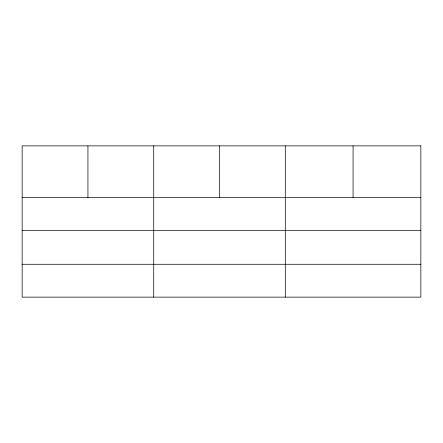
<?xml version="1.0" encoding="UTF-8"?>
<svg xmlns="http://www.w3.org/2000/svg" width="443" height="443" viewBox="0 0 443 443"><rect width="100%" height="100%" fill="white"/><g stroke="black" fill="none" stroke-linecap="round" stroke-linejoin="round"><path stroke-width="0.66" d="M22.15 197.561L420.85 197.561M22.15 230.421L420.85 230.421M22.15 264.277L420.85 264.277M353.071 145.863L353.071 197.561M285.292 145.863L285.292 297.137M219.506 145.863L219.506 197.561M153.721 145.863L153.721 297.137M87.936 145.863L87.936 197.561M420.85 145.863L22.15 145.863L22.15 297.137L420.85 297.137L420.85 145.863"/></g></svg>
